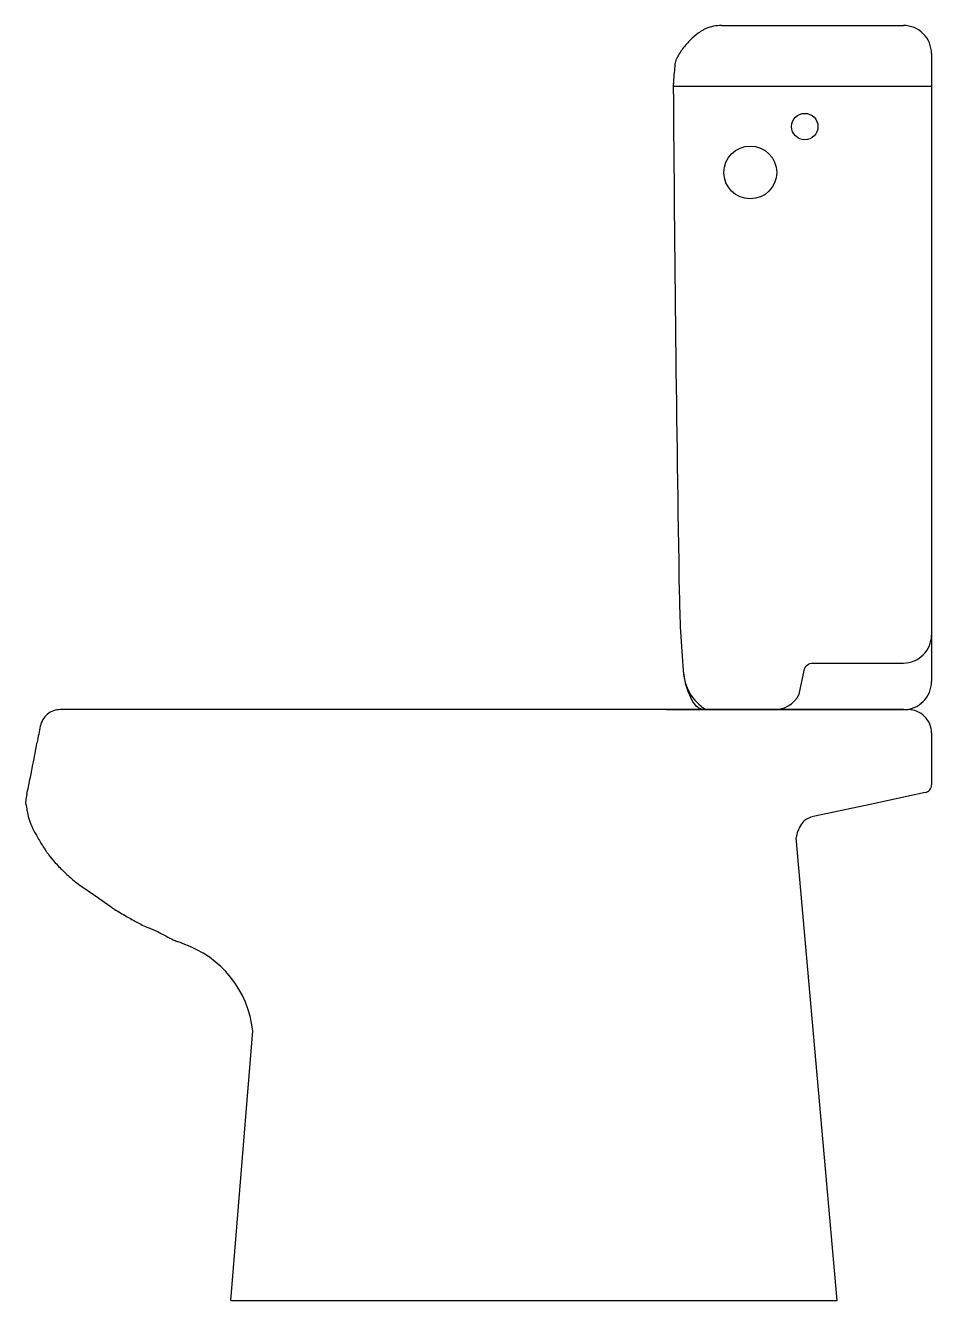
# Model space of a CAD drawing. Header units: millimetres. Extents: x -2985.996 to -2985.414, y 2979.306 to 2980.126.
import ezdxf

# ---------------------------------------------------------------- set-up
doc = ezdxf.new("R2010")
doc.units = ezdxf.units.MM
doc.header["$LTSCALE"] = 10
doc.layers.add('banheiro_louças', color=2, linetype='Continuous')

msp = doc.modelspace()

# ---------------------------------------------------------------- linework, layer by layer
at = {"layer": 'banheiro_louças'}
for p, q in [((-2985.54893, 2980.12586), (-2985.51653, 2980.12586)), ((-2985.51653, 2980.12586), (-2985.49043, 2980.12586)), ((-2985.49043, 2980.12586), (-2985.45674, 2980.12586)), ((-2985.45674, 2980.12586), (-2985.43193, 2980.12586)), ((-2985.41393, 2980.10786), (-2985.41393, 2980.04965)), ((-2985.41393, 2980.04965), (-2985.41393, 2979.70386)), ((-2985.48449, 2979.68586), (-2985.97415, 2979.68586)), ((-2985.58462, 2979.68586), (-2985.42893, 2979.68586)), ((-2985.5011, 2979.68586), (-2985.55893, 2979.68586)), ((-2985.43193, 2979.68586), (-2985.5011, 2979.68586)), ((-2985.41393, 2979.67086), (-2985.41393, 2979.65413)), ((-2985.41393, 2979.65413), (-2985.41393, 2979.63741)), ((-2985.41789, 2979.63252), (-2985.45341, 2979.62494)), ((-2985.45341, 2979.62494), (-2985.48893, 2979.61736)), ((-2985.47449, 2979.30586), (-2985.50093, 2979.60336)), ((-2985.9514, 2979.56586), (-2985.9614, 2979.57286)), ((-2985.9414, 2979.55886), (-2985.9514, 2979.56586)), ((-2985.86449, 2979.30586), (-2985.85034, 2979.47936)), ((-2985.86449, 2979.30586), (-2985.47449, 2979.30586))]:
    msp.add_line(p, q, dxfattribs=at)
msp.add_lwpolyline([(-2985.57993, 2980.08686), (-2985.41393, 2980.08686)], dxfattribs=at)
msp.add_lwpolyline([(-2985.51626, 2979.68586, 0.302776), (-2985.49893, 2979.69586), (-2985.49589, 2979.71104, -0.357511), (-2985.49001, 2979.71586), (-2985.43193, 2979.71586, 0.414214), (-2985.41393, 2979.73386)], format="xyb", dxfattribs=at)
for centre, radius in [((-2985.49543, 2980.06086), 0.0085), ((-2985.53043, 2980.03136), 0.017)]:
    msp.add_circle(centre, radius, dxfattribs=at)
for centre, radius, start, end in [((-2985.54185, 2980.0896), 0.03828, 125.23097, 135), ((-2985.53428, 2980.07887), 0.0514, 120.96376, 125.23097), ((-2985.55342, 2980.11078), 0.0142, 112.8391, 120.96376), ((-2985.54912, 2980.10058), 0.02527, 101.30993, 112.8391), ((-2985.54893, 2980.09961), 0.02625, 90, 101.30993), ((-2985.43193, 2980.10786), 0.018, 45, 90), ((-2985.43193, 2980.10786), 0.018, 0, 45), ((-2985.53926, 2980.08502), 0.04324, 143.30152, 153.43495), ((-2985.53146, 2980.07921), 0.05297, 135, 143.30152), ((-2985.56917, 2980.09998), 0.00979, 153.43495, 174.8248), ((-2984.80175, 2980.03295), 0.78014, 175.38773, 175.85136), ((-2985.05191, 2980.05313), 0.52917, 174.8248, 175.38773), ((-2978.87024, 2979.60271), 6.72724, 175.851356, 175.861777), ((-2985.57975, 2980.08815), 0.000196, 175.86178, 177.79137), ((-2985.57994, 2980.08816), 0.00000371, 177.79137, 180.37187), ((-2761.75802, 2981.54086), 223.82664, 180.3718701, 180.3722025), ((-2954.47391, 2980.28893), 31.10668, 180.372202, 180.972262), ((-2984.83442, 2979.77369), 0.7418, 180.97226, 184.85877), ((-2985.5426, 2979.71219), 0.03099, 182.46391, 238.19136), ((-2985.52541, 2979.71495), 0.04832, 184.85877, 210.32763), ((-2985.43193, 2979.70386), 0.018, 315, 0), ((-2985.97415, 2979.67299), 0.01288, 90, 129.57495), ((-2985.55893, 2979.69535), 0.00948, 210.32763, 270), ((-2985.43193, 2979.70386), 0.018, 270, 315), ((-2985.42893, 2979.67086), 0.015, 45, 90), ((-2985.4906, 2979.57391), 0.50657, 168.45356, 169.66715), ((-2985.97387, 2979.67264), 0.01332, 129.57495, 168.45356), ((-2985.42893, 2979.67086), 0.015, 0, 45), ((-2986.89211, 2979.82944), 0.91804, 348.76567, 349.66715), ((-2988.32433, 2980.11392), 2.37824, 348.29093, 348.76567), ((-2985.41893, 2979.63741), 0.005, 282.04258, 321.02129), ((-2985.41893, 2979.63741), 0.005, 321.02129, 0), ((-2985.98702, 2979.62576), 0.00943, 170.60444, 176.85179), ((-2985.99488, 2979.62619), 0.00155, 176.85179, 192.30211), ((-2985.9957, 2979.62601), 0.000712, 192.30211, 206.40985), ((-2985.89751, 2979.61095), 0.10016, 168.29093, 170.60444), ((-2986.00119, 2979.62329), 0.00542, 21.30786, 26.40985), ((-2986.008, 2979.62063), 0.01273, 1.04885, 21.30786), ((-2985.9789, 2979.62116), 0.01638, 181.04885, 198.88702), ((-2985.94072, 2979.63422), 0.05673, 198.88702, 204.22775), ((-2985.9325, 2979.63793), 0.06575, 204.22775, 209.18844), ((-2985.4517, 2979.58907), 0.05161, 156.24353, 159.44395), ((-2985.48568, 2979.60403), 0.01448, 137.48955, 156.24353), ((-2985.49024, 2979.60821), 0.00829, 112.62039, 137.48955), ((-2985.47832, 2979.5796), 0.03928, 108.43495, 112.62039), ((-2985.48541, 2979.60088), 0.01685, 102.04258, 108.43495), ((-2985.77526, 2979.72576), 0.24585, 209.18844, 210.96376), ((-2985.49936, 2979.60345), 0.00157, 168.69007, 183.07849), ((-2985.45465, 2979.5945), 0.04717, 166.06763, 168.69007), ((-2985.48872, 2979.60296), 0.01206, 159.44395, 166.06763), ((-2985.92658, 2979.63497), 0.06939, 210.96376, 214.3057), ((-2985.90879, 2979.6471), 0.09092, 214.3057, 215.53768), ((-2985.8762, 2979.67039), 0.13098, 215.53768, 216.56413), ((-2985.92972, 2979.63069), 0.06434, 216.56413, 222.27369), ((-2985.89416, 2979.66301), 0.11239, 222.27369, 226.59298), ((-2985.86289, 2979.69607), 0.1579, 226.59298, 229.63546), ((-2985.93234, 2979.61437), 0.05066, 229.63546, 235.00798), ((-2985.92219, 2979.58631), 0.0335, 235.00798, 239.03624), ((-2985.67008, 2980.00648), 0.5235, 239.03624, 240.05508), ((-2985.74022, 2979.88472), 0.38299, 240.05508, 241.18921), ((-2985.87761, 2979.63493), 0.09791, 241.18921, 243.43239), ((-2985.89233, 2979.60549), 0.065, 243.43239, 247.40179), ((-2985.96879, 2979.42179), 0.13399, 64.63745, 67.40179), ((-2985.96809, 2979.42327), 0.13235, 62.02495, 64.63745), ((-2985.86085, 2979.62517), 0.09627, 242.02495, 245.08825), ((-2985.89096, 2979.56034), 0.02478, 245.08825, 251.5283), ((-2985.90566, 2979.51632), 0.02163, 64.63405, 71.5283), ((-2985.9026, 2979.52279), 0.01447, 59.03624, 64.63405), ((-2985.91635, 2979.47228), 0.06639, 6.1223, 71.38116)]:
    msp.add_arc(centre, radius, start, end, dxfattribs=at)

doc.saveas('drawing.dxf')
